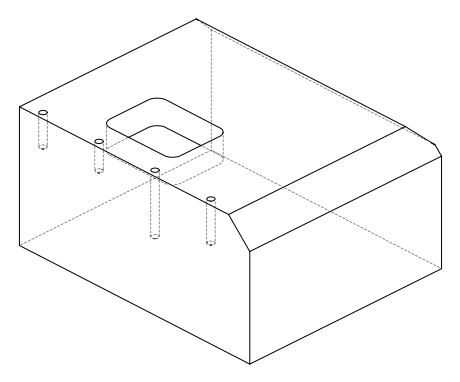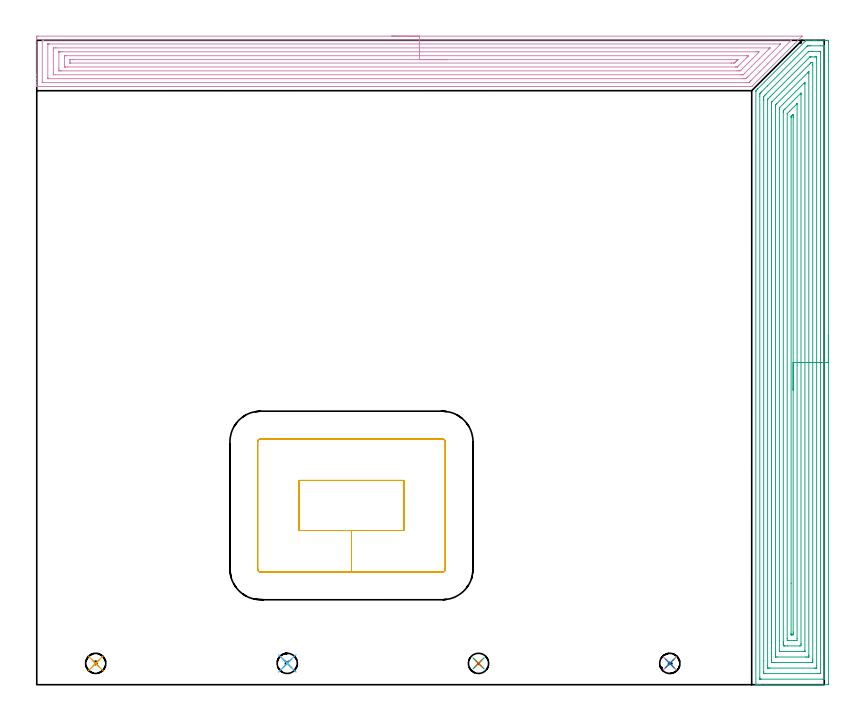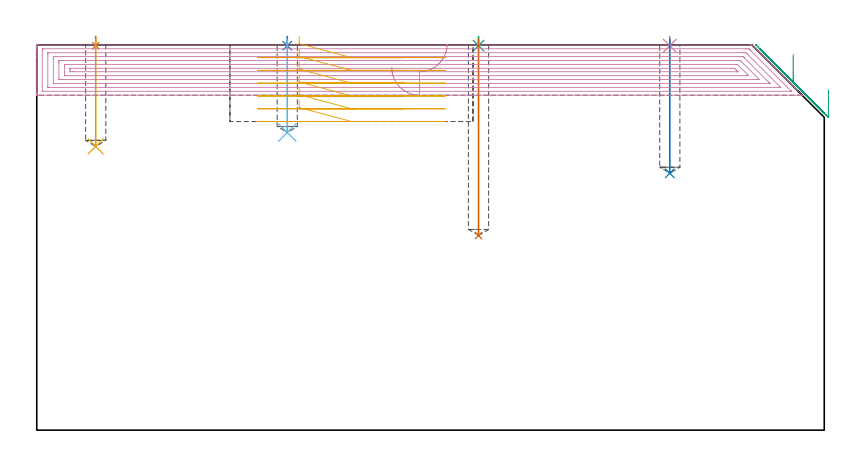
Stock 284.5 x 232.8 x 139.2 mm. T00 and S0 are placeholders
(PLAN: 11 operations, 3 tool changes, 39.6 min)
(1 SPOT_DRILL | STEP1POCKET | NXT0321_9005460120000 | 0.03 min | 0 mm3)
(2 SPOT_DRILL_1 | STEP1POCKET_1 | NXT0321_9005460120000 | 0.03 min | 0 mm3)
(3 SPOT_DRILL_2 | STEP1POCKET_2 | NXT0321_9005460120000 | 0.03 min | 1 mm3)
(4 SPOT_DRILL_3 | STEP1POCKET_3 | NXT0321_9005460120000 | 0.03 min | 19 mm3)
(5 DRILL_BLIND_HOLE_INTO_CENTER | STEP1POCKET | UGT0301_468 | 0.16 min | 1449 mm3)
(6 DRILL_BLIND_HOLE_INTO_CENTER_1 | STEP1POCKET_1 | UGT0301_468 | 0.14 min | 1260 mm3)
(7 DRILL_BLIND_HOLE_INTO_CENTER_2 | STEP1POCKET_2 | UGT0301_468 | 0.29 min | 2810 mm3)
(8 DRILL_BLIND_HOLE_INTO_CENTER_3 | STEP1POCKET_3 | UGT0301_468 | 0.2 min | 1871 mm3)
(9 AREA_MILL | FG_CHAMFER_SURFACE | UGT0205_001 | 18.39 min | 79868 mm3)
(10 AREA_MILL_1 | FG_CHAMFER_SURFACE_1 | UGT0205_001 | 15.26 min | 43822 mm3)
(11 MILL_RECTANGULAR_POCKET | POCKET_RECTANGULAR_STRAIGHT | UGT0201_136 | Follow Part, ap 5, ae 75% | 5.02 min | 162716 mm3)
(TOOL NXT0321_9005460120000 | NC Spot Drill, 142deg, 12mm, Carbide, Uncoated | D12 PA142 FL30 Z2)
(TOOL UGT0301_468 | Carbide Drill 7.3 mm | D7.3 PA118 FL69 Z2)
(TOOL UGT0205_001 | Chamfer Mill 20 x 3 x 45 deg. | D20 FL50 Z2)
(TOOL UGT0201_136 | Carbide End Mill 20.0 | D20 FL30 Z4)
(OP 1 SPOT_DRILL)
G17 G21 G94 G90
T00 M6
G54
G17 G0 G90 X21.3 Y7.7 S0 M3
G43 Z149.2 H0
G94 G81 G98 Z138.886 F250. R142.2
G80
M5
M2
(OP 2 SPOT_DRILL_1)
G17 G21 G94 G90
T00 M6
G54
G17 G0 G90 X90.5 Y7.7 S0 M3
G43 Z149.2 H0
G94 G81 G98 Z138.886 F250. R142.2
G80
M5
M2
(OP 3 SPOT_DRILL_2)
G17 G21 G94 G90
T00 M6
G54
G17 G0 G90 X159.6 Y7.7 S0 M3
G43 Z149.2 H0
G94 G81 G98 Z138.886 F250. R142.2
G80
M5
M2
(OP 4 SPOT_DRILL_3)
G17 G21 G94 G90
T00 M6
G54
G17 G0 G90 X228.7 Y7.7 S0 M3
G43 Z149.2 H0
G94 G81 G98 Z138.886 F250. R142.2
G80
M5
M2
(OP 5 DRILL_BLIND_HOLE_INTO_CENTER)
G17 G21 G94 G90
T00 M6
G54
G17 G0 G90 X21.3 Y7.7 S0 M3
G43 Z149.2 H0
G94 G81 G98 Z102.5 F250. R141.2
G80
M5
M2
(OP 6 DRILL_BLIND_HOLE_INTO_CENTER_1)
G17 G21 G94 G90
T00 M6
G54
G17 G0 G90 X90.5 Y7.7 S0 M3
G43 Z149.2 H0
G94 G81 G98 Z107.5 F250. R141.2
G80
M5
M2
(OP 7 DRILL_BLIND_HOLE_INTO_CENTER_2)
G17 G21 G94 G90
T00 M6
G54
G17 G0 G90 X159.6 Y7.7 S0 M3
G43 Z149.2 H0
G94 G81 G98 Z70.3 F250. R141.2
G80
M5
M2
(OP 8 DRILL_BLIND_HOLE_INTO_CENTER_3)
G17 G21 G94 G90
T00 M6
G54
G17 G0 G90 X228.7 Y7.7 S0 M3
G43 Z149.2 H0
G94 G81 G98 Z92.8 F250. R141.2
G80
M5
M2
(OP 9 AREA_MILL)
G17 G21 G94 G90
T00 M6
G54
G17 G0 G90 X286. Y126.4 S1061 M3
G43 Z149.2 H0
Z123.
G94 G1 Y126.362 Z122.128 F250.
Y126.248 Z121.264
Y126.059 Z120.412
Y125.797 Z119.58
Y125.463 Z118.774
Y125.06 Z118.
Y124.592 Z117.264
Y124.06 Z116.572
Y123.471 Z115.929
Y122.828 Z115.34
Y122.136 Z114.808
Y121.4 Z114.34
Y120.626 Z113.937
Y119.82 Z113.603
Y118.988 Z113.341
Y118.137 Z113.152
Y117.272 Z113.038
Y116.4 Z113.
Y0.627
X285.997 Y0.336 Z113.002
X285.992 Y0.01 Z113.006
X285.661 Y0. Z113.337
X263.709 Z135.287
X261.298 Z137.697
X260.579 Z138.421
X260.288 Z138.712
X259.864 Z139.127
X259.839 Y0.003 Z139.152
X259.803 Y0.01 Z139.188
X259.8 Y0.18 Z139.2
Y214.293
X259.804 Y214.604 Z139.19
X259.963 Y214.765 Z139.033
X260.406 Y215.206 Z138.594
X277.67 Y232.471 Z121.328
X277.809 Y232.61 Z121.188
X277.972 Y232.769 Z121.026
X278.005 Y232.794 Z120.992
X278.032 Y232.797 Z120.966
X278.055 Y232.8 Z120.943
X279.147 Z119.847
X280.399 Z118.597
X280.932 Z118.062
X281.558 Z117.437
X285.128 Z113.869
X285.394 Y232.798 Z113.603
X285.992 Y232.793 Z113.006
X285.993 Y232.773 Z113.004
X285.998 Y232.173 Z113.002
X286. Y231.566 Z113.
Y116.4
X284.586 Z114.414
Y2.331
X284.584 Y2.247 Z114.416
X284.579 Y2.08 Z114.421
X284.573 Y2.009 Z114.427
X284.553 Y2.006 Z114.447
X284.502 Y2.003 Z114.498
X284.024 Y2. Z114.976
X261.712 Z137.288
X261.298 Y2.003 Z137.702
X261.24 Y2.006 Z137.76
X261.227 Y2.009 Z137.773
X261.221 Y2.053 Z137.779
X261.217 Y2.163 Z137.783
X261.215 Y2.331 Z137.785
X261.214 Y2.415 Z137.786
Y212.589
X261.216 Y213.399 Z137.784
X261.217 Y213.48 Z137.783
X261.222 Y213.56 Z137.778
X261.298 Y213.642 Z137.702
X261.621 Y213.97 Z137.379
X261.942 Y214.293 Z137.058
X263.954 Y216.304 Z135.046
X278.255 Y230.604 Z120.745
X278.392 Y230.734 Z120.608
X278.441 Y230.779 Z120.559
X278.494 Y230.79 Z120.506
X278.735 Y230.798 Z120.265
X279.147 Y230.799 Z119.853
X279.625 Y230.8 Z119.375
X283.195 Z115.805
X284.088 Z114.912
X284.502 Y230.797 Z114.498
X284.56 Y230.794 Z114.44
X284.573 Y230.791 Z114.427
X284.579 Y230.747 Z114.421
X284.583 Y230.637 Z114.417
X284.585 Y230.469 Z114.415
X284.586 Y230.385 Z114.414
Y116.4
X283.172 Z115.828
X283.171 Y4.203 Z115.829
X283.169 Y4.089 Z115.831
X283.167 Y4.033 Z115.833
X283.165 Y4.013 Z115.835
X283.122 Y4.01 Z115.878
X282.918 Y4.002 Z116.082
X282.717 Y4.001 Z116.283
X282.027 Y4. Z116.973
X263.083 Y4.001 Z135.917
X262.88 Y4.002 Z136.12
X262.745 Y4.006 Z136.255
X262.643 Y4.01 Z136.357
X262.636 Y4.053 Z136.365
X262.633 Y4.203 Z136.367
X262.63 Y4.657 Z136.37
X262.628 Y8.751 Z136.372
X262.629 Y211.172 Z136.371
Y211.611
X262.631 Y212.063 Z136.369
X262.635 Y212.505 Z136.365
X262.85 Y212.739 Z136.15
X263.083 Y212.98 Z135.917
X263.291 Y213.191 Z135.709
X263.498 Y213.399 Z135.502
X278.698 Y228.597 Z120.302
X278.849 Y228.741 Z120.151
X278.892 Y228.781 Z120.108
X278.953 Y228.791 Z120.047
X279.147 Y228.796 Z119.853
X279.837 Y228.8 Z119.163
X280.04 Z118.96
X282.514 Z116.486
X282.717 Y228.799 Z116.283
X282.92 Y228.798 Z116.08
X283.055 Y228.794 Z115.945
X283.158 Y228.79 Z115.842
X283.165 Y228.747 Z115.835
X283.167 Y228.597 Z115.833
X283.171 Y228.143 Z115.829
X283.172 Y223.784 Z115.828
Y116.4
X281.757 Z117.243
Y6.885
X281.752 Y6.064 Z117.248
X281.751 Y6.013 Z117.249
X281.705 Y6.009 Z117.295
X281.595 Y6.004 Z117.405
X281.374 Y6.001 Z117.626
X280.932 Y6. Z118.068
X264.868 Z134.132
X264.422 Y6.001 Z134.578
X264.204 Y6.004 Z134.796
X264.095 Y6.009 Z134.905
X264.05 Y6.012 Z134.95
X264.043 Y6.885 Z134.957
Y211.13
X264.045 Y211.337 Z134.955
X264.047 Y211.44 Z134.953
X264.05 Y211.487 Z134.95
X264.072 Y211.514 Z134.928
X264.162 Y211.611 Z134.838
X264.961 Y212.412 Z134.039
X279.147 Y226.598 Z119.853
X279.254 Y226.702 Z119.746
X279.307 Y226.751 Z119.693
X279.336 Y226.776 Z119.664
X279.378 Y226.79 Z119.622
X279.598 Y226.794 Z119.402
X280.04 Y226.8 Z118.96
X280.932 Z118.068
X281.378 Y226.799 Z117.622
X281.596 Y226.796 Z117.404
X281.705 Y226.791 Z117.295
X281.75 Y226.788 Z117.25
X281.757 Y225.915 Z117.243
Y116.4
X280.343 Z118.657
Y9.263
X280.342 Y8.673 Z118.658
X280.34 Y8.372 Z118.66
X280.336 Y8.066 Z118.664
X280.328 Y8.009 Z118.672
X280.291 Y8.006 Z118.709
X280.208 Y8.003 Z118.792
X280.04 Y8.001 Z118.96
X279.819 Y8. Z119.181
X266.432 Z132.568
X265.76 Y8.002 Z133.24
X265.536 Y8.004 Z133.464
X265.473 Y8.01 Z133.527
X265.464 Y8.028 Z133.536
X265.461 Y8.078 Z133.539
X265.458 Y8.673 Z133.542
X265.457 Y8.977 Z133.543
Y209.823
X265.458 Y210.125 Z133.542
X265.463 Y210.421 Z133.537
X265.464 Y210.454 Z133.536
X265.487 Y210.48 Z133.513
X265.547 Y210.545 Z133.453
X265.715 Y210.717 Z133.285
X279.136 Y224.138 Z119.864
X279.585 Y224.583 Z119.415
X279.738 Y224.731 Z119.262
X279.793 Y224.783 Z119.207
X279.872 Y224.79 Z119.128
X280.04 Y224.794 Z118.96
X280.264 Y224.796 Z118.736
X280.327 Y224.79 Z118.673
X280.336 Y224.772 Z118.664
X280.339 Y224.721 Z118.661
X280.342 Y224.127 Z118.658
X280.343 Y223.823 Z118.657
Y116.4
X278.929 Z120.071
Y10.68
X278.928 Y10.461 Z120.072
X278.924 Y10.124 Z120.076
X278.922 Y10.041 Z120.078
X278.918 Y10.01 Z120.082
X278.868 Y10.007 Z120.132
X278.713 Y10.002 Z120.287
X278.255 Y10. Z120.745
X277.823 Z121.177
X267.545 Y10.001 Z131.455
X267.111 Y10.002 Z131.889
X266.918 Y10.01 Z132.082
X266.878 Y10.013 Z132.122
X266.876 Y10.083 Z132.124
X266.873 Y10.241 Z132.127
X266.872 Y10.461 Z132.128
X266.871 Y11.136 Z132.129
X266.872 Y208.709 Z132.128
X266.874 Y208.929 Z132.126
X266.878 Y209.266 Z132.122
X266.885 Y209.425 Z132.115
X266.966 Y209.51 Z132.034
X267.271 Y209.823 Z131.729
X278.574 Y221.125 Z120.426
X278.896 Y221.445 Z120.104
X278.904 Z120.096
X278.922 Z120.078
X278.923 Y221.375 Z120.077
X278.928 Y220.77 Z120.072
X278.929 Y116.4 Z120.071
X277.515 Z121.485
X277.514 Y12.249 Z121.486
X277.513 Y12.098 Z121.487
X277.511 Y12.046 Z121.489
X277.508 Y12.014 Z121.492
X277.486 Y12.01 Z121.514
X277.362 Y12.007 Z121.638
X276.718 Y12. Z122.282
X268.686 Z130.314
X268.438 Y12.003 Z130.562
X268.355 Y12.006 Z130.645
X268.295 Y12.01 Z130.705
X268.292 Y12.097 Z130.708
X268.288 Y12.249 Z130.712
X268.286 Y12.401 Z130.714
Y208.035
X268.287 Y208.186 Z130.713
X268.29 Y208.34 Z130.71
X268.292 Y208.38 Z130.708
X268.304 Y208.397 Z130.696
X268.339 Y208.436 Z130.661
X268.438 Y208.54 Z130.562
X277.118 Y217.22 Z121.882
X277.362 Y217.463 Z121.638
X277.446 Y217.542 Z121.554
X277.503 Y217.594 Z121.497
X277.508 Y217.433 Z121.492
X277.513 Y217.128 Z121.487
X277.514 Y216.975 Z121.486
X277.515 Y116.4 Z121.485
X276.101 Z122.899
X276.1 Y14.931 Z122.9
X276.097 Y14.41 Z122.903
X276.093 Y14.037 Z122.907
X275.613 Y14.002 Z123.387
X271.152 Y14. Z127.848
X270.259 Y14.001 Z128.741
X270.223 Y14.003 Z128.777
X269.707 Y14.037 Z129.293
X269.702 Y14.559 Z129.298
X269.7 Y14.931 Z129.3
Y15.455
Y206.771
X269.701 Y207.141 Z129.299
X269.704 Y207.272 Z129.296
X269.706 Y207.333 Z129.294
X269.738 Y207.379 Z129.262
X269.859 Y207.505 Z129.141
X270.223 Y207.876 Z128.777
X270.302 Y207.955 Z128.698
X275.874 Y213.526 Z123.126
X275.976 Y213.626 Z123.024
X276.044 Y213.688 Z122.956
X276.094 Y213.731 Z122.906
X276.096 Y213.679 Z122.904
X276.099 Y213.521 Z122.901
X276.1 Y213.399 Z122.9
X276.101 Y213.208 Z122.899
Y116.4
X274.686 Z124.314
Y16.719
X274.685 Y16.01 Z124.315
X274.506 Y16.004 Z124.494
X273.792 Y16.001 Z125.208
X273.618 Y16. Z125.382
X271.832 Y16.001 Z127.168
X271.115 Y16.01 Z127.885
X271.114 Y16.719 Z127.886
Y206.247
X271.115 Y206.307 Z127.885
X271.972 Y207.176 Z127.028
X274.621 Y209.823 Z124.379
X274.655 Y209.853 Z124.345
X274.685 Y209.877 Z124.315
X274.686 Y209.823 Z124.314
Y116.4
X273.272 Z125.728
Y19.029
X273.27 Y18.507 Z125.73
X273.268 Y18.139 Z125.732
X273.265 Y18.02 Z125.735
X273.153 Y18.01 Z125.847
X272.9 Y18.004 Z126.1
X272.731 Y18.002 Z126.269
X272.596 Y18.003 Z126.404
X272.554 Y18.007 Z126.446
X272.537 Y18.009 Z126.463
X272.535 Y18.03 Z126.465
X272.532 Y18.134 Z126.468
X272.529 Y18.507 Z126.471
X272.528 Y36.666 Z126.472
X272.529 Y204.831 Z126.471
X272.532 Y205.092 Z126.468
X272.535 Y205.222 Z126.465
X272.539 Y205.282 Z126.461
X272.603 Y205.353 Z126.397
X272.75 Y205.503 Z126.25
X272.9 Y205.652 Z126.1
X273.201 Y205.946 Z125.799
X273.266 Y206.007 Z125.734
X273.269 Y205.935 Z125.731
X273.271 Y205.876 Z125.729
X273.272 Y205.353 Z125.728
Y204.98
Y116.4
Y115.528 Z125.766
Y114.664 Z125.88
Y113.812 Z126.069
Y112.98 Z126.331
Y112.174 Z126.665
Y111.4 Z127.068
Y110.664 Z127.536
Y109.972 Z128.068
Y109.329 Z128.657
Y108.74 Z129.3
Y108.209 Z129.992
Y107.74 Z130.728
Y107.337 Z131.502
Y107.003 Z132.308
Y106.741 Z133.14
Y106.552 Z133.991
Y106.438 Z134.856
Y106.4 Z135.728
G0 Z149.2
M5
M2
(OP 10 AREA_MILL_1)
G17 G21 G94 G90
T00 M6
G54
G17 G0 G90 X128.25 Y234.3 S1061 M3
G43 Z149.2 H0
Z131.
G94 G1 X128.288 Z130.128 F250.
X128.402 Z129.264
X128.591 Z128.412
X128.853 Z127.58
X129.187 Z126.774
X129.59 Z126.
X130.058 Z125.264
X130.589 Z124.572
X131.179 Z123.929
X131.822 Z123.34
X132.514 Z122.808
X133.25 Z122.34
X134.024 Z121.937
X134.83 Z121.603
X135.662 Z121.341
X136.513 Z121.152
X137.378 Z121.038
X138.25 Z121.
X276.4
X276.473 Y234.295 Z121.004
X276.481 Y234.293 Z121.005
X276.473 Y234.272 Z121.026
X273.764 Y231.564 Z123.736
X258.434 Y216.235 Z139.065
X258.295 Y216.104 Z139.19
X258.004 Y216.1 Z139.2
X0.176
X0.01 Y216.103 Z139.188
X0.007 Y216.163 Z139.128
X0. Y216.584 Z138.715
Y216.905 Z138.394
Y217.608 Z137.687
Y218.853 Z136.444
Y220.288 Z135.008
Y233.414 Z121.883
X0.002 Y233.685 Z121.613
X0.007 Y234.292 Z121.006
X0.013 Y234.294 Z121.004
X0.623 Y234.3 Z121.
X138.25
Y232.886 Z122.414
X272.302
X272.396 Y232.885 Z122.415
X272.584 Y232.88 Z122.42
X272.618 Y232.878 Z122.422
X272.609 Y232.865 Z122.435
X272.581 Y232.832 Z122.468
X272.542 Y232.792 Z122.508
X272.422 Y232.672 Z122.628
X258.003 Y218.253 Z137.047
X257.68 Y217.931 Z137.369
X257.352 Y217.608 Z137.692
X257.27 Y217.532 Z137.768
X257.198 Y217.521 Z137.779
X257.11 Y217.518 Z137.782
X256.31 Y217.514 Z137.786
X256.216
X2.316 Y217.515 Z137.785
X2.128 Y217.518 Z137.782
X2.011 Y217.521 Z137.779
X2.007 Y217.55 Z137.75
X2.004 Y217.608 Z137.692
X2. Y218.018 Z137.282
Y232.792 Z122.508
X2.002 Y232.843 Z122.457
X2.005 Y232.868 Z122.432
X2.008 Y232.875 Z122.425
X2.035 Y232.879 Z122.421
X2.222 Y232.884 Z122.416
X2.316 Y232.886 Z122.414
X2.41
X138.25
Y231.472 Z123.828
X268.467 Y231.471 Z123.829
X268.728 Y231.47 Z123.83
X268.749 Y231.468 Z123.832
X268.754 Y231.466 Z123.834
Y231.462 Z123.838
X268.748 Y231.45 Z123.85
X268.742 Y231.442 Z123.858
X268.728 Y231.427 Z123.873
X256.902 Y219.602 Z135.698
X256.693 Y219.395 Z135.905
X256.451 Y219.16 Z136.14
X256.216 Y218.936 Z136.364
X255.786 Y218.932 Z136.368
X255.322 Y218.929 Z136.371
X254.895
X4.197
X4.042 Y218.931 Z136.369
X4.017 Y218.932 Z136.368
X4.01 Y218.934 Z136.366
X4.007 Y218.961 Z136.339
X4.002 Y219.066 Z136.234
X4.001 Y219.197 Z136.103
X4. Y219.395 Z135.905
X4.001 Y231.202 Z124.098
X4.006 Y231.4 Z123.9
X4.01 Y231.455 Z123.845
X4.015 Y231.466 Z123.834
X4.024 Y231.467 Z123.833
X4.081 Y231.47 Z123.83
X4.197 Y231.471 Z123.829
X4.625 Y231.472 Z123.828
X138.25
Y230.057 Z125.243
X264.64
X264.804 Y230.056 Z125.244
X264.884 Y230.054 Z125.246
X264.895 Y230.052 Z125.248
Y230.05 Z125.25
X264.882 Y230.034 Z125.266
X264.611 Y229.76 Z125.54
X264.465 Y229.614 Z125.686
X255.677 Y220.826 Z134.474
X255.322 Y220.473 Z134.827
X255.227 Y220.383 Z134.917
X255.199 Y220.359 Z134.941
X255.161 Y220.35 Z134.95
X255.058 Y220.347 Z134.953
X254.848 Y220.344 Z134.956
X254.429 Y220.343 Z134.957
X254.374
X6.823
X6.036 Y220.348 Z134.952
X6.018 Y220.349 Z134.951
X6.01 Y220.36 Z134.94
X6.006 Y220.412 Z134.888
X6.002 Y220.52 Z134.78
X6. Y220.735 Z134.565
Y221.166 Z134.134
X6.001 Y229.658 Z125.642
X6.002 Y229.878 Z125.422
X6.006 Y229.987 Z125.313
X6.01 Y230.04 Z125.26
X6.019 Y230.051 Z125.249
X6.045 Y230.053 Z125.247
X6.878 Y230.057 Z125.243
X6.933
X138.25
Y228.643 Z126.657
X259.791
X260.368 Y228.642 Z126.658
X260.684 Y228.64 Z126.66
X260.984 Y228.636 Z126.664
X260.725 Y228.326 Z126.974
X260.706 Y228.305 Z126.995
X254.429 Y222.028 Z133.272
X254.136 Y221.764 Z133.536
X253.849 Y221.76 Z133.54
X253.535 Y221.758 Z133.542
X252.959 Y221.757 Z133.543
X8.983
X8.666 Y221.758 Z133.542
X8.085 Y221.762 Z133.538
X8.029 Y221.764 Z133.536
X8.01 Y221.776 Z133.524
X8.004 Y221.843 Z133.457
X8.001 Y222.074 Z133.226
X8. Y222.739 Z132.561
X8.001 Y228.492 Z126.808
X8.003 Y228.575 Z126.725
X8.006 Y228.616 Z126.684
X8.009 Y228.632 Z126.668
X8.033 Y228.636 Z126.664
X8.351 Y228.641 Z126.659
X8.666 Y228.642 Z126.658
X9.242 Y228.643 Z126.657
X138.25
Y227.229 Z128.071
X256.421 Y227.228 Z128.072
X256.851 Y227.225 Z128.075
X257.11 Y227.222 Z128.078
X257.12 Y227.179 Z128.121
X257.11 Y227.162 Z128.138
X256.8 Y226.849 Z128.451
X256.492 Y226.54 Z128.76
X253.535 Y223.583 Z131.717
X253.224 Y223.278 Z132.022
X253.136 Y223.196 Z132.104
X253.111 Y223.178 Z132.122
X253.072 Y223.176 Z132.124
X252.986 Y223.173 Z132.127
X252.641 Y223.171 Z132.129
X252.437
X11.143
X10.453 Y223.172 Z132.128
X10.247 Y223.174 Z132.126
X10.081 Y223.178 Z132.122
X10.01 Y223.182 Z132.118
X10.007 Y223.224 Z132.076
X10.002 Y223.418 Z131.882
X10. Y226.54 Z128.76
Y226.992 Z128.308
X10.003 Y227.144 Z128.156
X10.007 Y227.198 Z128.102
X10.01 Y227.223 Z128.077
X10.024 Y227.224 Z128.076
X10.108 Y227.226 Z128.074
X10.453 Y227.228 Z128.072
X10.657 Y227.229 Z128.071
X138.25
Y225.815 Z129.485
X252.81
X253.146 Y225.814 Z129.486
X253.242 Y225.812 Z129.488
X253.298 Y225.808 Z129.492
X253.3 Y225.807 Z129.493
X253.297 Y225.801 Z129.499
X253.233 Y225.732 Z129.568
X253.149 Y225.647 Z129.653
X252.896 Y225.393 Z129.907
X252.641 Y225.139 Z130.161
X252.448 Y224.947 Z130.353
X252.249 Y224.753 Z130.547
X252.079 Y224.592 Z130.708
X251.913 Y224.588 Z130.712
X251.748 Y224.587 Z130.713
X251.022 Y224.585 Z130.715
X250.854
X12.241 Y224.586 Z130.714
X12.073 Y224.589 Z130.711
X12.026 Y224.592 Z130.708
X12.01 Y224.595 Z130.705
X12.007 Y224.61 Z130.69
X12.003 Y224.673 Z130.627
X12.001 Y224.753 Z130.547
Y224.993 Z130.307
X12.008 Y225.647 Z129.653
X12.01 Y225.766 Z129.534
X12.024 Y225.808 Z129.492
X12.077 Y225.81 Z129.49
X12.241 Y225.812 Z129.488
X12.966 Y225.815 Z129.485
X13.134
X138.25
X139.121 Z129.523
X139.986 Z129.637
X140.838 Z129.826
X141.67 Z130.088
X142.476 Z130.422
X143.25 Z130.825
X143.986 Z131.294
X144.678 Z131.825
X145.321 Z132.414
X145.91 Z133.057
X146.441 Z133.75
X146.91 Z134.485
X147.313 Z135.259
X147.647 Z136.065
X147.909 Z136.897
X148.098 Z137.749
X148.212 Z138.614
X148.25 Z139.485
G0 Z149.2
M5
M2
(OP 11 MILL_RECTANGULAR_POCKET)
G17 G21 G94 G90
T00 M6
G54
G17 G0 G90 X94.8 Y65.226 S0 M3
G43 Z149.2 H0
Z142.2
G94 G1 Y55.7 Z139.647 F250.
X113.7 Z134.583
X132.6 F500.
Y73.8
X94.8
Y55.7
X113.7
Y40.7
X146.5
G3 X147.6 Y41.8 R1.1
G1 Y87.7
G3 X146.5 Y88.8 R1.1
G1 X80.9
G3 X79.8 Y87.7 R1.1
G1 Y41.8
G3 X80.9 Y40.7 R1.1
G1 X113.7
X114.7
G0 X94.8 Y65.226 Z137.583
G1 Y55.7 Z135.031 F250.
X113.7 Z129.967
X132.6 F500.
Y73.8
X94.8
Y55.7
X113.7
Y40.7
X146.5
G3 X147.6 Y41.8 R1.1
G1 Y87.7
G3 X146.5 Y88.8 R1.1
G1 X80.9
G3 X79.8 Y87.7 R1.1
G1 Y41.8
G3 X80.9 Y40.7 R1.1
G1 X113.7
X114.7
G0 X94.8 Y65.226 Z132.967
G1 Y55.7 Z130.414 F250.
X113.7 Z125.35
X132.6 F500.
Y73.8
X94.8
Y55.7
X113.7
Y40.7
X146.5
G3 X147.6 Y41.8 R1.1
G1 Y87.7
G3 X146.5 Y88.8 R1.1
G1 X80.9
G3 X79.8 Y87.7 R1.1
G1 Y41.8
G3 X80.9 Y40.7 R1.1
G1 X113.7
X114.7
G0 X94.8 Y65.226 Z128.35
G1 Y55.7 Z125.798 F250.
X113.7 Z120.733
X132.6 F500.
Y73.8
X94.8
Y55.7
X113.7
Y40.7
X146.5
G3 X147.6 Y41.8 R1.1
G1 Y87.7
G3 X146.5 Y88.8 R1.1
G1 X80.9
G3 X79.8 Y87.7 R1.1
G1 Y41.8
G3 X80.9 Y40.7 R1.1
G1 X113.7
X114.7
G0 X94.8 Y65.226 Z123.733
G1 Y55.7 Z121.181 F250.
X113.7 Z116.117
X132.6 F500.
Y73.8
X94.8
Y55.7
X113.7
Y40.7
X146.5
G3 X147.6 Y41.8 R1.1
G1 Y87.7
G3 X146.5 Y88.8 R1.1
G1 X80.9
G3 X79.8 Y87.7 R1.1
G1 Y41.8
G3 X80.9 Y40.7 R1.1
G1 X113.7
X114.7
G0 X94.8 Y65.226 Z119.117
G1 Y55.7 Z116.564 F250.
X113.7 Z111.5
X132.6 F500.
Y73.8
X94.8
Y55.7
X113.7
Y40.7
X146.5
G3 X147.6 Y41.8 R1.1
G1 Y87.7
G3 X146.5 Y88.8 R1.1
G1 X80.9
G3 X79.8 Y87.7 R1.1
G1 Y41.8
G3 X80.9 Y40.7 R1.1
G1 X113.7
X114.7
G0 Z149.2
M5
M2
